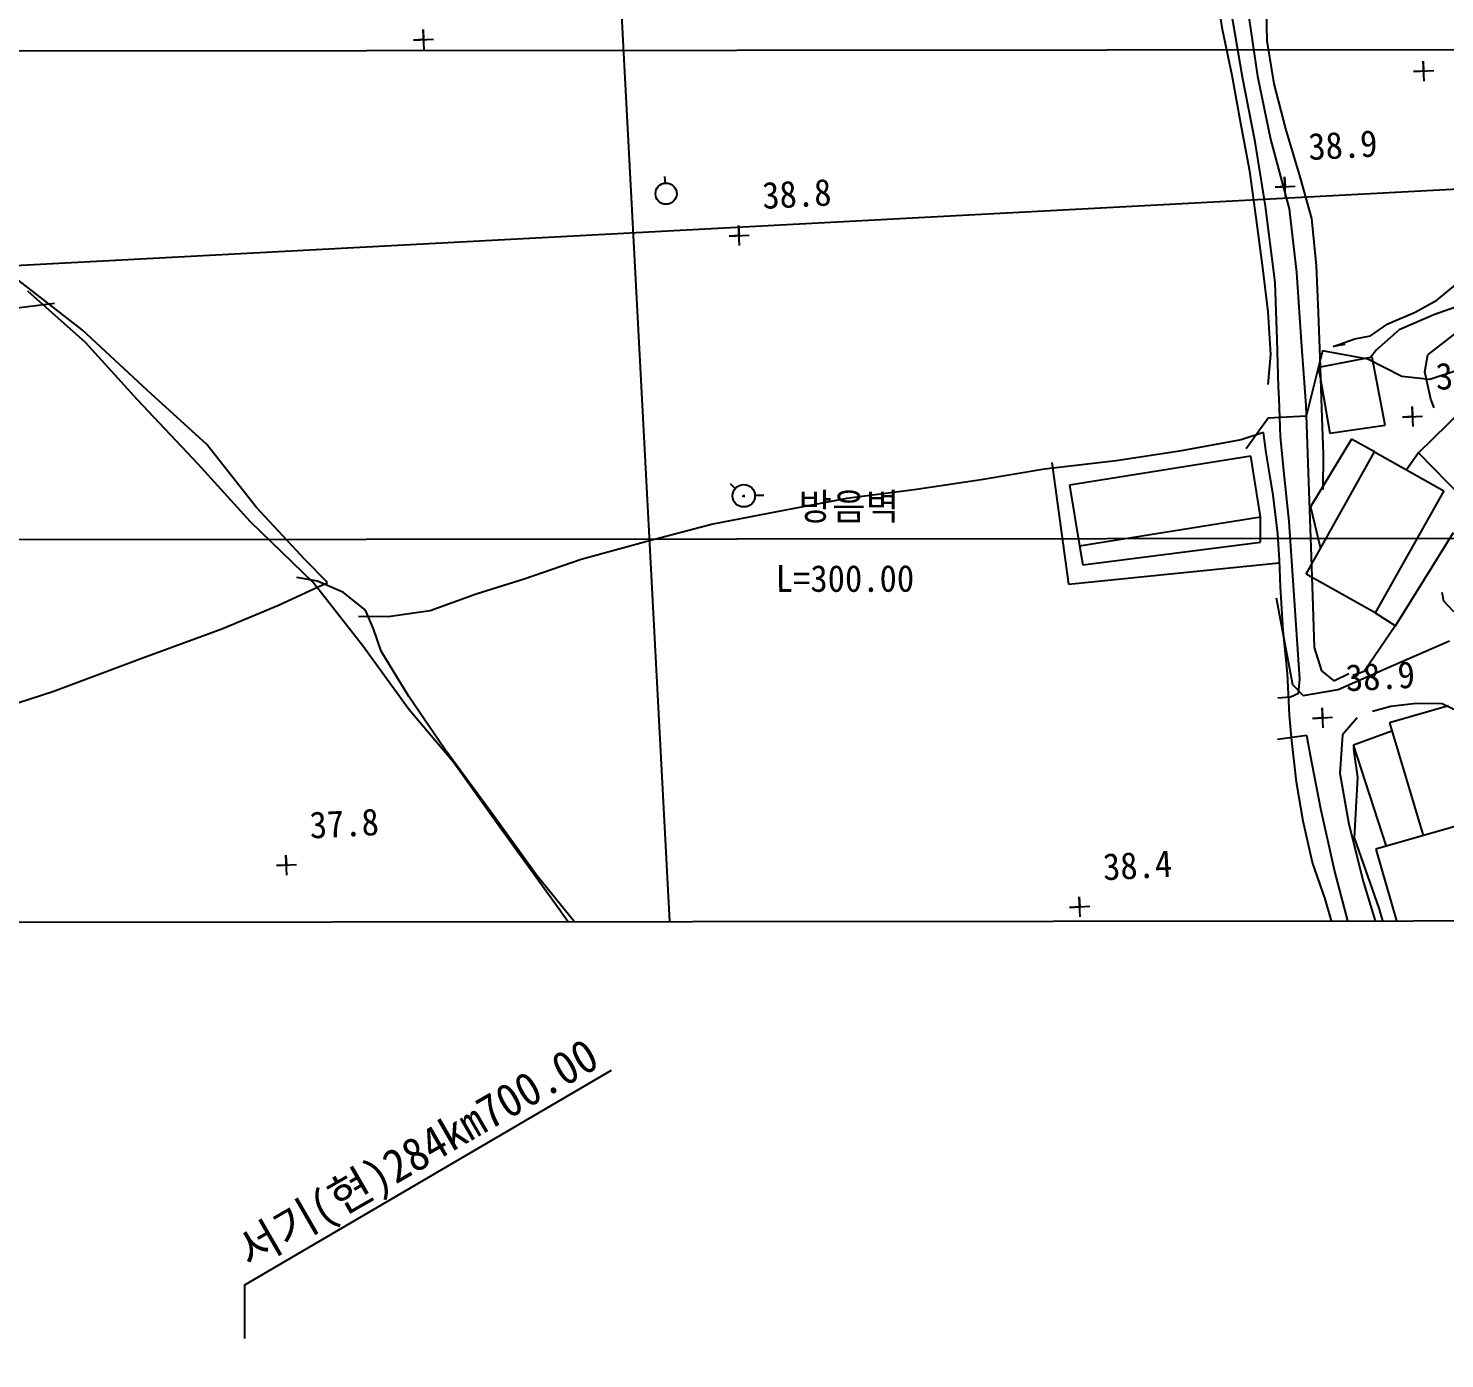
# Model space of a CAD drawing. Header units: millimetres. Extents: x 15846 to 16642, y 1103 to 1807.
# Drawn here: x 16019.5 to 16125.3, y 1363.4 to 1462.8 of the extents above; entities that cross this region are included whole.
import ezdxf
from ezdxf.enums import TextEntityAlignment as Align
from ezdxf.xclip import XClip

# ---------------------------------------------------------------- set-up
doc = ezdxf.new("R2010")
doc.units = ezdxf.units.MM
doc.header["$LTSCALE"] = 10
doc.header["$MEASUREMENT"] = 0
doc.header["$XCLIPFRAME"] = 2
doc.layers.add('TX-PAPR', color=2, linetype='Continuous', plot=False)
for name, color, linetype in [('TZ-BASE', 253, 'Continuous'), ('TZ-LEAL', 1, 'Continuous'), ('TZ-LEAT', 3, 'Continuous')]:
    doc.layers.add(name, color=color, linetype=linetype)
doc.styles.get("Standard").update_dxf_attribs({"font": 'GulimChe.ttf'})

# ---------------------------------------------------------------- blocks, each defined once
blk = doc.blocks.new('JD-FGHGF6GCDN')
at = {"layer": 'TZ-BASE'}
for p, q in [((121.9, 134.06), (140.49, -215.8)), ((174.3, -8.25, 39.49), (173.75, -4.86, 39.49)), ((177.51, -5.29, 38.91), (177.6, -9.08, 38.91)), ((444.78, -6.74), (0.03, -30.38)), ((175.79, -11.8, 126.25), (174.92, -6.7, 126.25)), ((176.17, -6.66, 127.35), (176.91, -11.72, 127.35)), ((114.67, -9.75, 38.8), (114.59, -8.25, 38.8)), ((114.59, -8.25, 38.8), (114.63, -9, 38.8)), ((175.02, -11.67, 39.49), (174.3, -8.25, 39.49)), ((113.88, -9.04, 38.8), (115.38, -8.96, 38.8)), ((114.63, -9, 38.8), (113.88, -9.04, 38.8)), ((177.6, -9.08, 38.91), (178.14, -12.3, 38.91)), ((188.57, -11.39, 38.76), (190.07, -11.31, 38.76)), ((189.32, -11.35, 38.76), (188.57, -11.39, 38.76)), ((189.36, -12.1, 38.76), (189.28, -10.6, 38.76)), ((189.28, -10.6, 38.76), (189.32, -11.35, 38.76)), ((175.66, -15.27, 39.49), (175.02, -11.67, 39.49)), ((176.73, -16.64, 126.25), (175.79, -11.8, 126.25)), ((176.91, -11.72, 127.35), (177.89, -16.43, 127.35)), ((178.14, -12.3, 38.91), (178.99, -15.67, 38.91)), ((176.34, -18.83, 39.49), (175.66, -15.27, 39.49)), ((178.99, -15.67, 38.91), (180.07, -19.26, 38.91)), ((177.5, -21.44, 126.25), (176.73, -16.64, 126.25)), ((177.89, -16.43, 127.35), (179.28, -21.64, 127.35)), ((176.81, -22.3, 39.49), (176.34, -18.83, 39.49)), ((132.7, -19.74, 38.91), (132.65, -19.22, 38.91)), ((178.22, -20.02, 38.89), (179.72, -19.94, 38.89)), ((178.97, -19.98, 38.89), (178.22, -20.02, 38.89)), ((179.01, -20.73, 38.89), (178.93, -19.24, 38.89)), ((178.93, -19.24, 38.89), (178.97, -19.98, 38.89)), ((180.07, -19.26, 38.91), (180.95, -22.37, 38.91)), ((178.22, -27.15, 126.25), (177.5, -21.44, 126.25)), ((179.28, -21.64, 127.35), (179.83, -26.4, 127.35)), ((138.23, -24.39, 38.8), (138.15, -22.89, 38.8)), ((138.15, -22.89, 38.8), (138.19, -23.64, 38.8)), ((177.28, -25.86, 39.49), (176.81, -22.3, 39.49)), ((180.95, -22.37, 38.91), (181.29, -25.9, 38.91)), ((137.44, -23.68, 38.8), (138.94, -23.6, 38.8)), ((138.19, -23.64, 38.8), (137.44, -23.68, 38.8)), ((177.7, -29.34, 39.49), (177.28, -25.86, 39.49)), ((179.83, -26.4, 127.35), (180.18, -31.57, 127.35)), ((181.29, -25.9, 38.91), (181.45, -29.38, 38.91)), ((89.12, -30.68, 39), (84.2, -26.84, 39)), ((178.37, -31.41, 126.25), (178.22, -27.15, 126.25)), ((190.3, -28.47, 38.98), (191.81, -27.21, 38.98)), ((89.37, -31.62, 38.01), (85.06, -27.8, 38.01)), ((188.69, -29.35, 38.98), (190.3, -28.47, 38.98)), ((192.97, -28.55, 40.42), (190.08, -29.56, 40.42)), ((85.66, -28.9, 39.79), (82.31, -29.32, 39.79)), ((87.07, -28.72, 39.79), (85.66, -28.9, 39.79)), ((177.9, -32.52, 39.49), (177.7, -29.34, 39.49)), ((181.45, -29.38, 38.91), (181.57, -32.74, 38.91)), ((186.65, -30.24, 38.98), (188.69, -29.35, 38.98)), ((190.08, -29.56, 40.42), (187.49, -30.68, 40.42)), ((185.35, -31.14, 38.98), (186.65, -30.24, 38.98)), ((94.02, -35.21, 39), (89.12, -30.68, 39)), ((93.27, -35.92, 38.01), (89.37, -31.62, 38.01)), ((178.49, -34.94, 126.25), (178.37, -31.41, 126.25)), ((180.18, -31.57, 127.35), (180.52, -36.34, 127.35)), ((182.57, -31.93, 38.98), (184.19, -31.36, 38.98)), ((184.19, -31.36, 38.98), (185.35, -31.14, 38.98)), ((187.49, -30.68, 40.42), (185.77, -32.21, 40.42)), ((189.62, -32.55, 40.42), (191.72, -30.92, 40.42)), ((177.71, -34.77, 39.49), (177.9, -32.52, 39.49)), ((181.77, -32.26, 39.02), (180.55, -37.13, 39.02)), ((185.48, -32.72, 127.22), (181.46, -33.5, 127.22)), ((181.57, -32.74, 38.91), (181.65, -35.07, 38.91)), ((185.15, -32.87, 39.02), (181.77, -32.26, 39.02)), ((183.43, -31.77, 38.98), (182.57, -31.93, 38.98)), ((185.77, -32.21, 40.42), (185.36, -32.74, 40.42)), ((186.44, -37.81, 127.22), (185.48, -32.72, 127.22)), ((189.41, -33.81, 40.42), (189.62, -32.55, 40.42)), ((181.46, -33.5, 127.22), (182.32, -38.39, 127.22)), ((187.69, -34.17, 39.02), (185.15, -32.87, 39.02)), ((189.86, -35.86, 40.42), (189.41, -33.81, 40.42)), ((191.82, -33.72, 39.02), (189.77, -34.4, 39.02)), ((189.77, -34.4, 39.02), (187.69, -34.17, 39.02)), ((97.79, -40.72, 38.01), (93.27, -35.92, 38.01)), ((98.43, -39.24, 39), (94.02, -35.21, 39)), ((178.52, -35.8, 126.25), (178.49, -34.94, 126.25)), ((178.62, -38.65, 126.25), (178.52, -35.8, 126.25)), ((181.65, -35.07, 38.91), (181.72, -37.26, 38.91)), ((190.1, -36.5, 40.42), (189.86, -35.86, 40.42)), ((180.52, -36.34, 127.35), (180.69, -41.33, 127.35)), ((188.53, -37.91, 39.28), (188.45, -36.41, 39.28)), ((188.45, -36.41, 39.28), (188.49, -37.16, 39.28)), ((188.93, -39.87, 128.21), (192.26, -36.62, 128.21)), ((177.71, -37.27, 39.02), (176.07, -39.57, 39.02)), ((180.55, -37.13, 39.02), (177.71, -37.27, 39.02)), ((181.72, -37.26, 38.91), (181.82, -39.97, 38.91)), ((182.32, -38.39, 127.22), (186.44, -37.81, 127.22)), ((187.74, -37.2, 39.28), (189.24, -37.12, 39.28)), ((188.49, -37.16, 39.28), (187.74, -37.2, 39.28)), ((175.7, -38.89, 40.42), (171.08, -39.74, 40.42)), ((177.36, -38.36, 40.42), (175.7, -38.89, 40.42)), ((177.55, -39.86, 40.42), (177.36, -38.36, 40.42)), ((178.88, -41.22, 126.25), (178.62, -38.65, 126.25)), ((183.93, -38.85, 128.43), (180.87, -43.91, 128.43)), ((185.65, -39.8, 128.43), (183.93, -38.85, 128.43)), ((102.12, -43.94, 39), (98.43, -39.24, 39)), ((176.4, -40.12, 128.52), (162.88, -42.29, 128.52)), ((171.08, -39.74, 40.42), (166.36, -40.46, 40.42)), ((177.13, -44.65, 128.52), (176.4, -40.12, 128.52)), ((177.76, -41.06, 40.42), (177.55, -39.86, 40.42)), ((180.54, -48.93, 128.6), (185.65, -39.8, 128.6)), ((181.82, -39.97, 38.91), (181.78, -42.6, 38.91)), ((185.65, -39.8, 128.6), (190.82, -42.7, 128.6)), ((188.93, -39.87, 128.36), (188.04, -41.14, 128.36)), ((195.23, -46.32, 128.21), (188.93, -39.87, 128.21)), ((101.69, -45.03, 38.01), (97.79, -40.72, 38.01)), ((160.99, -41.08, 40.42), (156.28, -41.89, 40.42)), ((166.36, -40.46, 40.42), (160.99, -41.08, 40.42)), ((161.54, -40.59, 40.51), (162.8, -49.68, 40.51)), ((178.09, -43.03, 40.42), (177.76, -41.06, 40.42)), ((179.27, -45, 126.25), (178.88, -41.22, 126.25)), ((137.52, -42.17, 39.23), (137.91, -42.53, 39.23)), ((156.28, -41.89, 40.42), (151.43, -42.62, 40.42)), ((162.88, -42.29, 128.52), (163.61, -46.82, 128.52)), ((180.69, -41.33, 127.35), (180.89, -46.93, 127.35)), ((138.43, -43.09, 39.23), (138.63, -43.1, 39.23)), ((138.54, -43.02, 39.23), (138.54, -43.18, 39.23)), ((139.38, -43.04, 39.23), (140.05, -43.03, 39.23)), ((146.24, -43.27, 40.42), (141.79, -44.12, 40.42)), ((151.43, -42.62, 40.42), (146.24, -43.27, 40.42)), ((178.44, -45.91, 40.42), (178.09, -43.03, 40.42)), ((190.82, -42.7, 128.6), (185.71, -51.83, 128.6)), ((105.79, -47.86, 39), (102.12, -43.94, 39)), ((141.79, -44.12, 40.42), (136.22, -45.21, 40.42)), ((180.87, -43.91, 128.43), (181.58, -46.91, 128.43)), ((106.37, -49.57, 38.01), (101.69, -45.03, 38.01)), ((136.22, -45.21, 40.42), (131.39, -46.46, 40.42)), ((163.61, -46.82, 128.52), (177.13, -44.65, 128.52)), ((177.13, -46.54, 128.3), (177.13, -44.65, 128.3)), ((180.07, -56.79, 126.25), (179.27, -45, 126.25)), ((0.04, -46.42), (300.04, -46.15)), ((131.39, -46.46, 40.42), (126.4, -47.84, 40.42)), ((178.56, -47.89, 40.42), (178.44, -45.91, 40.42)), ((187.21, -52.79, 128.58), (191.54, -45.83, 128.58)), ((163.61, -46.82, 128.3), (163.86, -48.25, 128.3)), ((163.86, -48.25, 128.3), (177.13, -46.54, 128.3)), ((180.89, -46.93, 127.35), (181.04, -51.32, 127.35)), ((107.45, -49.57, 39), (105.79, -47.86, 39)), ((126.4, -47.84, 40.42), (122.14, -49.32, 40.42)), ((162.8, -49.68, 40.51), (178.52, -48.1, 40.51)), ((178.62, -49.87, 40.42), (178.56, -47.89, 40.42)), ((103.8, -51.25, 39), (107.45, -49.57, 39)), ((106.71, -49.47, 39.99), (105.15, -49.18, 39.99)), ((110.07, -54.27, 38.01), (106.37, -49.57, 38.01)), ((108.64, -50.31, 39.99), (106.71, -49.47, 39.99)), ((122.14, -49.32, 40.42), (118.56, -50.44, 40.42)), ((185.71, -51.83, 128.6), (180.54, -48.93, 128.6)), ((110.28, -51.63, 39.99), (108.64, -50.31, 39.99)), ((118.56, -50.44, 40.42), (115.11, -51.68, 40.42)), ((178.31, -50.7, 39.02), (179.1, -54.94, 39.02)), ((178.82, -53.14, 40.42), (178.62, -49.87, 40.42)), ((190.82, -50.96, 41.28), (190.71, -50.31, 41.28)), ((99.55, -53.03, 39), (103.8, -51.25, 39)), ((110.89, -53.03, 39.99), (110.28, -51.63, 39.99)), ((115.11, -51.68, 40.42), (111.98, -52.13, 40.42)), ((181.04, -51.32, 127.35), (181.15, -54.42, 127.35)), ((185.71, -51.83, 128.58), (187.21, -52.79, 128.58)), ((191.58, -51.75, 41.28), (190.82, -50.96, 41.28)), ((110.17, -52.11, 40.42), (109.78, -52.12, 40.42)), ((111.98, -52.13, 40.42), (110.17, -52.11, 40.42)), ((187.22, -52.76, 41.6), (184.88, -56.2, 41.6)), ((93.59, -55.22, 39), (99.55, -53.03, 39)), ((111.46, -54.69, 39.99), (110.89, -53.03, 39.99)), ((179.15, -56.36, 40.42), (178.82, -53.14, 40.42)), ((187.06, -55.74, 39.02), (191.26, -53.91, 39.02)), ((113.55, -59.06, 38.01), (110.07, -54.27, 38.01)), ((113.52, -58.07, 39.99), (111.46, -54.69, 39.99)), ((179.1, -54.94, 39.02), (179.52, -57.17, 39.02)), ((181.15, -54.42, 127.35), (181.68, -56.17, 127.35)), ((86.95, -57.69, 39), (93.59, -55.22, 39)), ((182.94, -57.56, 39.02), (187.06, -55.74, 39.02)), ((179.3, -59.46, 40.42), (179.15, -56.36, 40.42)), ((179.97, -57.83, 126.25), (180.07, -56.79, 126.25)), ((181.68, -56.17, 127.35), (182.62, -56.91, 127.35)), ((182.62, -56.91, 127.35), (183.72, -56.36, 127.35)), ((184.11, -56.49, 41.6), (184.03, -56.49, 41.6)), ((184.88, -56.2, 41.6), (184.11, -56.49, 41.6)), ((78.85, -60.34, 39), (86.95, -57.69, 39)), ((116.2, -61.98, 39.99), (113.52, -58.07, 39.99)), ((178.43, -58.18, 126.25), (179.38, -58.1, 126.25)), ((179.38, -58.1, 126.25), (179.97, -57.83, 126.25)), ((179.52, -57.17, 39.02), (180.33, -58, 39.02)), ((180.33, -58, 39.02), (182.94, -57.56, 39.02)), ((116.83, -62.95, 38.01), (113.55, -59.06, 38.01)), ((181.81, -60.42, 38.93), (181.73, -58.92, 38.93)), ((181.73, -58.92, 38.93), (181.77, -59.67, 38.93)), ((185.5, -59.16, 40.2), (186.86, -58.81, 40.2)), ((191.17, -58.77, 128.45), (186.78, -60.05, 128.45)), ((186.86, -58.81, 40.2), (188.75, -58.57, 40.2)), ((188.75, -58.57, 40.2), (190.69, -58.59, 40.2)), ((190.69, -58.59, 40.2), (191.57, -59.03, 40.2)), ((179.45, -61.13, 40.42), (179.3, -59.46, 40.42)), ((181.02, -59.71, 38.93), (182.51, -59.63, 38.93)), ((181.77, -59.67, 38.93), (181.02, -59.71, 38.93)), ((184.35, -59.66, 125.2), (183.27, -60.94, 125.2)), ((186.78, -60.05, 128.45), (189.28, -68.47, 128.45)), ((180.6, -60.99, 126.25), (178.41, -61.29, 126.25)), ((179.82, -64.48, 40.42), (179.45, -61.13, 40.42)), ((180.87, -62.49, 126.25), (180.6, -60.99, 126.25)), ((183.27, -60.94, 125.2), (183.07, -63.8, 125.2)), ((184.07, -61.69, 128.32), (186.95, -60.64, 128.32)), ((119.64, -66.69, 39.99), (116.2, -61.98, 39.99)), ((186.54, -69.28, 128.32), (184.07, -61.69, 128.32)), ((184.08, -61.88, 40.89), (184.1, -62.22, 40.89)), ((184.1, -62.22, 40.89), (184.38, -64.11, 40.89)), ((120.32, -67.83, 38.01), (116.83, -62.95, 38.01)), ((181.65, -66.48, 126.25), (180.87, -62.49, 126.25)), ((180.31, -67.4, 40.42), (179.82, -64.48, 40.42)), ((183.07, -63.8, 125.2), (183.72, -67.61, 125.2)), ((184.38, -64.11, 40.89), (184.14, -68.64, 40.89)), ((182.67, -71.05, 126.25), (181.65, -66.48, 126.25)), ((123.08, -71.45, 39.99), (119.64, -66.69, 39.99)), ((181.02, -70.48, 40.42), (180.31, -67.4, 40.42)), ((183.72, -67.61, 125.2), (184.82, -71.97, 125.2)), ((193.46, -67.28, 128.69), (185.76, -69.47, 128.69)), ((124.49, -73.59, 38.01), (120.32, -67.83, 38.01)), ((184.14, -68.64, 40.89), (185.96, -73.88, 40.89)), ((185.76, -69.47, 128.69), (190.44, -85.93, 128.69)), ((103.64, -70.71, 37.77), (105.13, -70.63, 37.77)), ((104.38, -70.67, 37.77), (103.64, -70.71, 37.77)), ((104.42, -71.42, 37.77), (104.34, -69.92, 37.77)), ((104.34, -69.92, 37.77), (104.38, -70.67, 37.77)), ((181.97, -73.2, 40.42), (181.02, -70.48, 40.42)), ((127.62, -77.02, 39.99), (123.08, -71.45, 39.99)), ((183.87, -75.67, 126.25), (182.67, -71.05, 126.25)), ((184.82, -71.97, 125.2), (186.13, -76.19, 125.2)), ((128.2, -78.85, 38.01), (124.49, -73.59, 38.01)), ((162.88, -73.83, 38.35), (164.38, -73.75, 38.35)), ((163.63, -73.79, 38.35), (162.88, -73.83, 38.35)), ((163.67, -74.54, 38.35), (163.59, -73.04, 38.35)), ((163.59, -73.04, 38.35), (163.63, -73.79, 38.35)), ((182.81, -76.1, 40.42), (181.97, -73.2, 40.42)), ((185.96, -73.88, 40.89), (187.95, -80.32, 40.89))]:
    blk.add_line(p, q, dxfattribs=at)
at = {"layer": 'TZ-BASE', "ltscale": 10}
blk.add_line((0.53, -9.92), (199.97, -9.73), dxfattribs=at)
at = {"layer": 'TZ-BASE'}
for centre, radius in [((132.74, -20.51, 38.91), 0.791), ((138.54, -43.08, 39.23), 0.837)]:
    blk.add_circle(centre, radius, dxfattribs=at)
for s, rotation, p in [('38.9', 3.042, (180.75, -18, 40.16)), ('38.8', 3.042, (139.97, -21.65, 40.16)), ('39.3', 3.042, (190.27, -35.17, 40.16)), ('방음벽', 0.054, (142.63, -44.88)), ('L=300.00', 0.054, (140.93, -50.26)), ('38.9', 3.042, (183.55, -57.69, 40.16)), ('37.8', 3.042, (106.17, -68.69, 40.16)), ('38.4', 3.042, (165.42, -71.81, 40.16))]:
    blk.add_text(s, height=2, rotation=rotation, dxfattribs=at).set_placement(p)

msp = doc.modelspace()

# ---------------------------------------------------------------- linework, layer by layer
at = {"layer": 'TX-PAPR'}
msp.add_lwpolyline([(16634.35, 1546.56), (15934.35, 1545.92), (15934.49, 1395.92), (16634.49, 1396.56)], close=True, dxfattribs=at)
at = {"layer": 'TZ-LEAL'}
msp.add_lwpolyline([(16063.07, 1384.9), (16035.68, 1368.87), (16035.68, 1364.87)], dxfattribs=at)

# ---------------------------------------------------------------- block references
at = {"layer": 'TZ-BASE'}
ref = msp.add_blockref('JD-FGHGF6GCDN', (15934.42, 1470.92), dxfattribs=at)
XClip(ref).set_block_clipping_path([(699.9307201608, 75.6438164958), (-0.0689837384, 74.999968275), (0.0689837384, -74.999968275), (700.0686876393, -74.3561200541)])

# ---------------------------------------------------------------- texts
at = {"layer": 'TZ-LEAT'}
msp.add_text('서기(현)284km700.00', height=2.5, rotation=30, dxfattribs=at).set_placement((16049.18, 1377.66), align=Align.CENTER)

doc.saveas('drawing.dxf')
